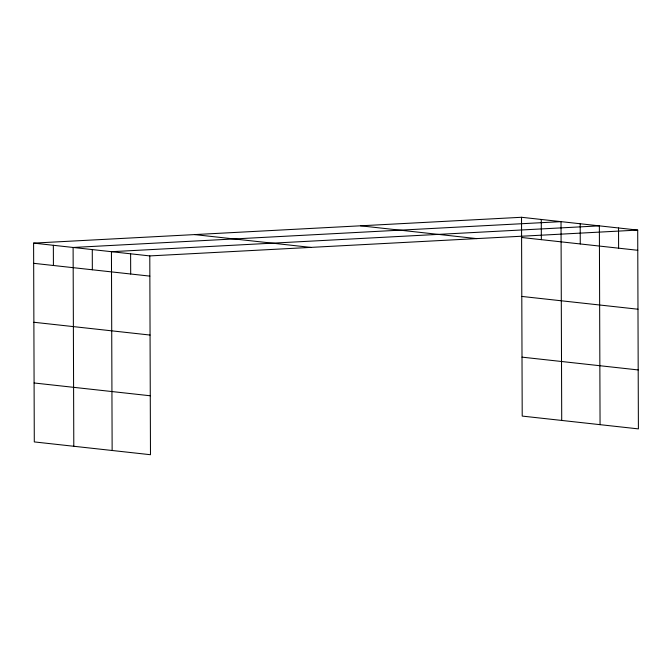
<?xml version="1.0" encoding="UTF-8"?>
<svg xmlns="http://www.w3.org/2000/svg" width="672" height="672" viewBox="0 0 672 672"><rect width="100%" height="100%" fill="white"/><g stroke="black" fill="none" stroke-linecap="round" stroke-linejoin="round"><path stroke-width="1.01" d="M33.6 243.113L149.789 255.914L150.478 454.717L34.297 441.916L33.6 243.113L521.522 217.283L637.703 230.084L638.4 428.887L522.211 416.086L521.522 217.283M149.789 255.914L637.703 230.084M521.59 237.485L637.778 250.286M360.511 225.809L476.692 238.61M194.611 234.595L310.8 247.397M521.8 296.428L637.98 309.221M33.667 263.315L149.856 276.116M522.01 357.143L638.198 369.944M33.877 322.258L150.058 335.051M34.087 382.973L150.276 395.774M618.534 227.976L618.61 248.178M600.062 424.662L599.365 225.859L111.443 251.689L112.14 450.492M580.196 223.751L580.264 243.953M561.716 420.437L561.028 221.642L73.105 247.472L73.794 446.267M541.271 219.458L541.346 239.66M130.612 253.806L130.687 274.008M92.274 249.581L92.341 269.783M53.348 245.297L53.424 265.49"/></g></svg>
